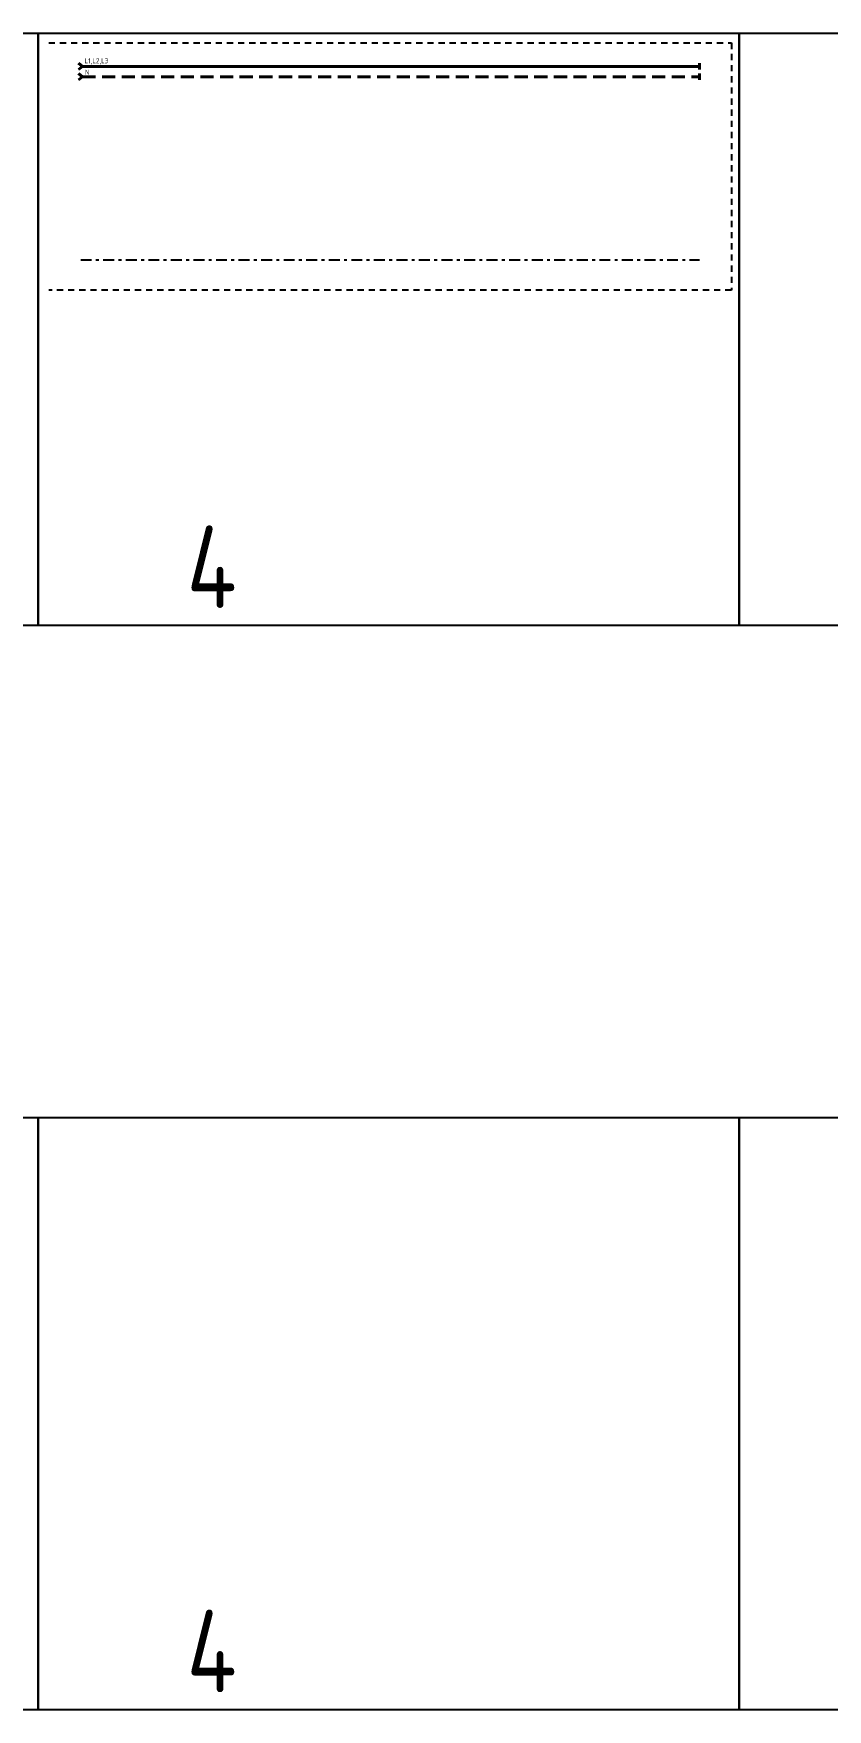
# Model space of a CAD drawing. Header units: millimetres. Extents: x -559267 to 5835, y 0 to 209897.
# Drawn here: x 1073 to 1458, y 765 to 1578 of the extents above; entities that cross this region are included whole.
import ezdxf

# ---------------------------------------------------------------- set-up
doc = ezdxf.new("R2010")
doc.units = ezdxf.units.MM
for name, pattern in [('HIDDEN2', [4.7625, 3.175, -1.5875]), ('JIS_02_0.7', [1.35, 0.75, -0.6]), ('Штрихштриховая', [10.936111, 5.291667, -2.116667, 1.411111, -2.116667])]:
    doc.linetypes.add(name, pattern=pattern)
doc.styles.add('UNC_A', font='GOST2304A_0.ttf')
doc.styles.add('Unecom', font='GOST2304A_0.ttf', dxfattribs={"height": 2.5})

# ---------------------------------------------------------------- blocks, each defined once
blk = doc.blocks.new('*U166')
at = {"lineweight": 40}
for p, q in [((0, 0), (-2, 1.5)), ((0, 0), (-2, -1.5)), ((0, -5), (-2, -3.5)), ((0, -5), (-2, -6.5))]:
    blk.add_line(p, q, dxfattribs=at)
at = {"linetype": 'ByBlock', "lineweight": 40}
for points in [[(0, 0), (299.12, 0)], [(299.12, 1.5), (299.12, -1.5)], [(299.12, -3.5), (299.12, -6.5)]]:
    blk.add_lwpolyline(points, dxfattribs=at)
at = {"color": 4, "linetype": 'HIDDEN2', "lineweight": 40, "ltscale": 2}
blk.add_lwpolyline([(0, -5), (299.12, -5)], dxfattribs=at)
at = {"insert": (1.24, -1.57), "char_height": 2.5, "attachment_point": 1, "style": 'UNC_A'}
blk.add_mtext_dynamic_manual_height_columns('N', width=3.8436, gutter_width=12.5, heights=[0], dxfattribs=at)
at = {"style": 'UNC_A'}
blk.add_attdef('ЛИНИЯ', (1, 1.5), '', height=2.5, dxfattribs=at)

msp = doc.modelspace()

# ---------------------------------------------------------------- linework, layer by layer
at = {"color": 6}
for points in [[(1075, 1577.99), (735, 1577.99), (735, 1290.99), (1075, 1290.99), (1075, 1577.99)], [(1415, 1577.99), (1075, 1577.99), (1075, 1290.99), (1415, 1290.99), (1415, 1577.99)], [(1755, 1577.99), (1415, 1577.99), (1415, 1290.99), (1755, 1290.99), (1755, 1577.99)], [(1075, 1052.13), (735, 1052.13), (735, 765.13), (1075, 765.13), (1075, 1052.13)], [(1415, 1052.13), (1075, 1052.13), (1075, 765.13), (1415, 765.13), (1415, 1052.13)], [(1755, 1052.13), (1415, 1052.13), (1415, 765.13), (1755, 765.13), (1755, 1052.13)]]:
    msp.add_lwpolyline(points, dxfattribs=at)
at = {"linetype": 'JIS_02_0.7', "ltscale": 4}
msp.add_lwpolyline([(1080.13, 1573.46), (1411.13, 1573.46), (1411.13, 1453.46), (1080.13, 1453.46)], dxfattribs=at)
at = {"color": 3, "linetype": 'Штрихштриховая'}
msp.add_lwpolyline([(1095.63, 1468.15), (1395.63, 1468.15)], dxfattribs=at)

# ---------------------------------------------------------------- block references
msp.add_blockref('*U166', (1096.5, 1562.04)).add_auto_attribs({'ЛИНИЯ': 'L1,L2,L3'})

# ---------------------------------------------------------------- texts
at = {"layer": 'Defpoints', "color": 6, "char_height": 40, "attachment_point": 1, "style": 'Unecom'}
for insert in [(1147.02, 1339.31), (1147.02, 813.44)]:
    msp.add_mtext_dynamic_manual_height_columns('4', width=99.9205, gutter_width=12.5, heights=[0], dxfattribs=dict(at, insert=insert))

doc.saveas('drawing.dxf')
